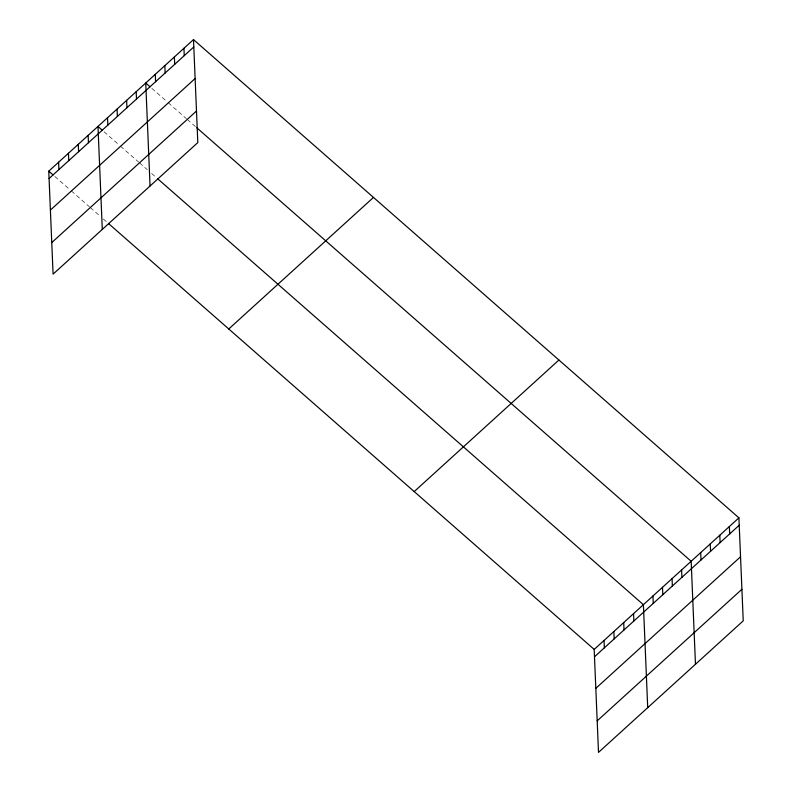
<?xml version="1.0" encoding="UTF-8"?>
<svg xmlns="http://www.w3.org/2000/svg" width="792" height="792" viewBox="0 0 792 792"><rect width="100%" height="100%" fill="white"/><g stroke="black" fill="none" stroke-linecap="round" stroke-linejoin="round"><path stroke-width="0.59" stroke-dasharray="3.96 2.97" d="M151.787 88.328L167.369 101.98M168.231 102.742L186.407 118.671M187.268 119.434L195.921 127.017M104.029 131.739L119.612 145.391M120.473 146.154L138.65 162.083M139.511 162.845L147.302 169.676M151.628 173.468L156.816 178.022M54.826 176.458L70.409 190.12M71.27 190.882L89.447 206.811M90.308 207.573L99.822 215.919M103.287 218.958L106.752 221.988"/><path stroke-width="1.19" d="M193.495 39.6L197.812 142.59L53.084 274.141L48.767 171.151L193.495 39.6L738.916 517.859L743.233 620.849L598.504 752.4L594.188 649.41L108.474 223.502M49.084 178.517L193.802 46.966M50.401 210.078L195.119 78.527M51.767 242.58L196.485 111.029M228.759 328.977L373.478 197.426M414.206 491.584L558.924 360.033M594.188 649.41L738.916 517.859M594.505 656.786L739.223 525.235M595.822 688.337L740.54 556.786M597.188 720.849L741.906 589.298M150.064 86.803L145.738 83.011L150.054 186.001M196.792 127.779L691.159 561.271L695.475 664.26M102.307 130.215L97.98 126.423L102.297 229.413M157.687 178.784L643.401 604.692L647.717 707.672M48.767 171.151L53.094 174.943M729.363 526.541L729.67 533.917M719.809 535.224L720.116 542.599M710.256 543.906L710.563 551.282M700.702 552.588L701.019 559.964M681.605 569.953L681.912 577.328M672.052 578.635L672.358 586.011M662.498 587.317L662.805 594.693M652.945 596.01L653.261 603.375M633.56 613.632L633.867 620.997M623.72 622.581L624.027 629.947M613.869 631.521L614.186 638.897M604.029 640.471L604.346 647.836M183.942 48.282L184.249 55.648M174.388 56.965L174.695 64.33M164.835 65.647L165.142 73.013M155.281 74.329L155.598 81.695M136.184 91.694L136.491 99.059M126.631 100.376L126.938 107.742M117.077 109.058L117.384 116.424M107.524 117.741L107.841 125.106M88.14 135.373L88.447 142.738M78.289 144.312L78.606 151.688M68.449 153.262L68.765 160.627M58.608 162.202L58.925 169.577"/></g></svg>
